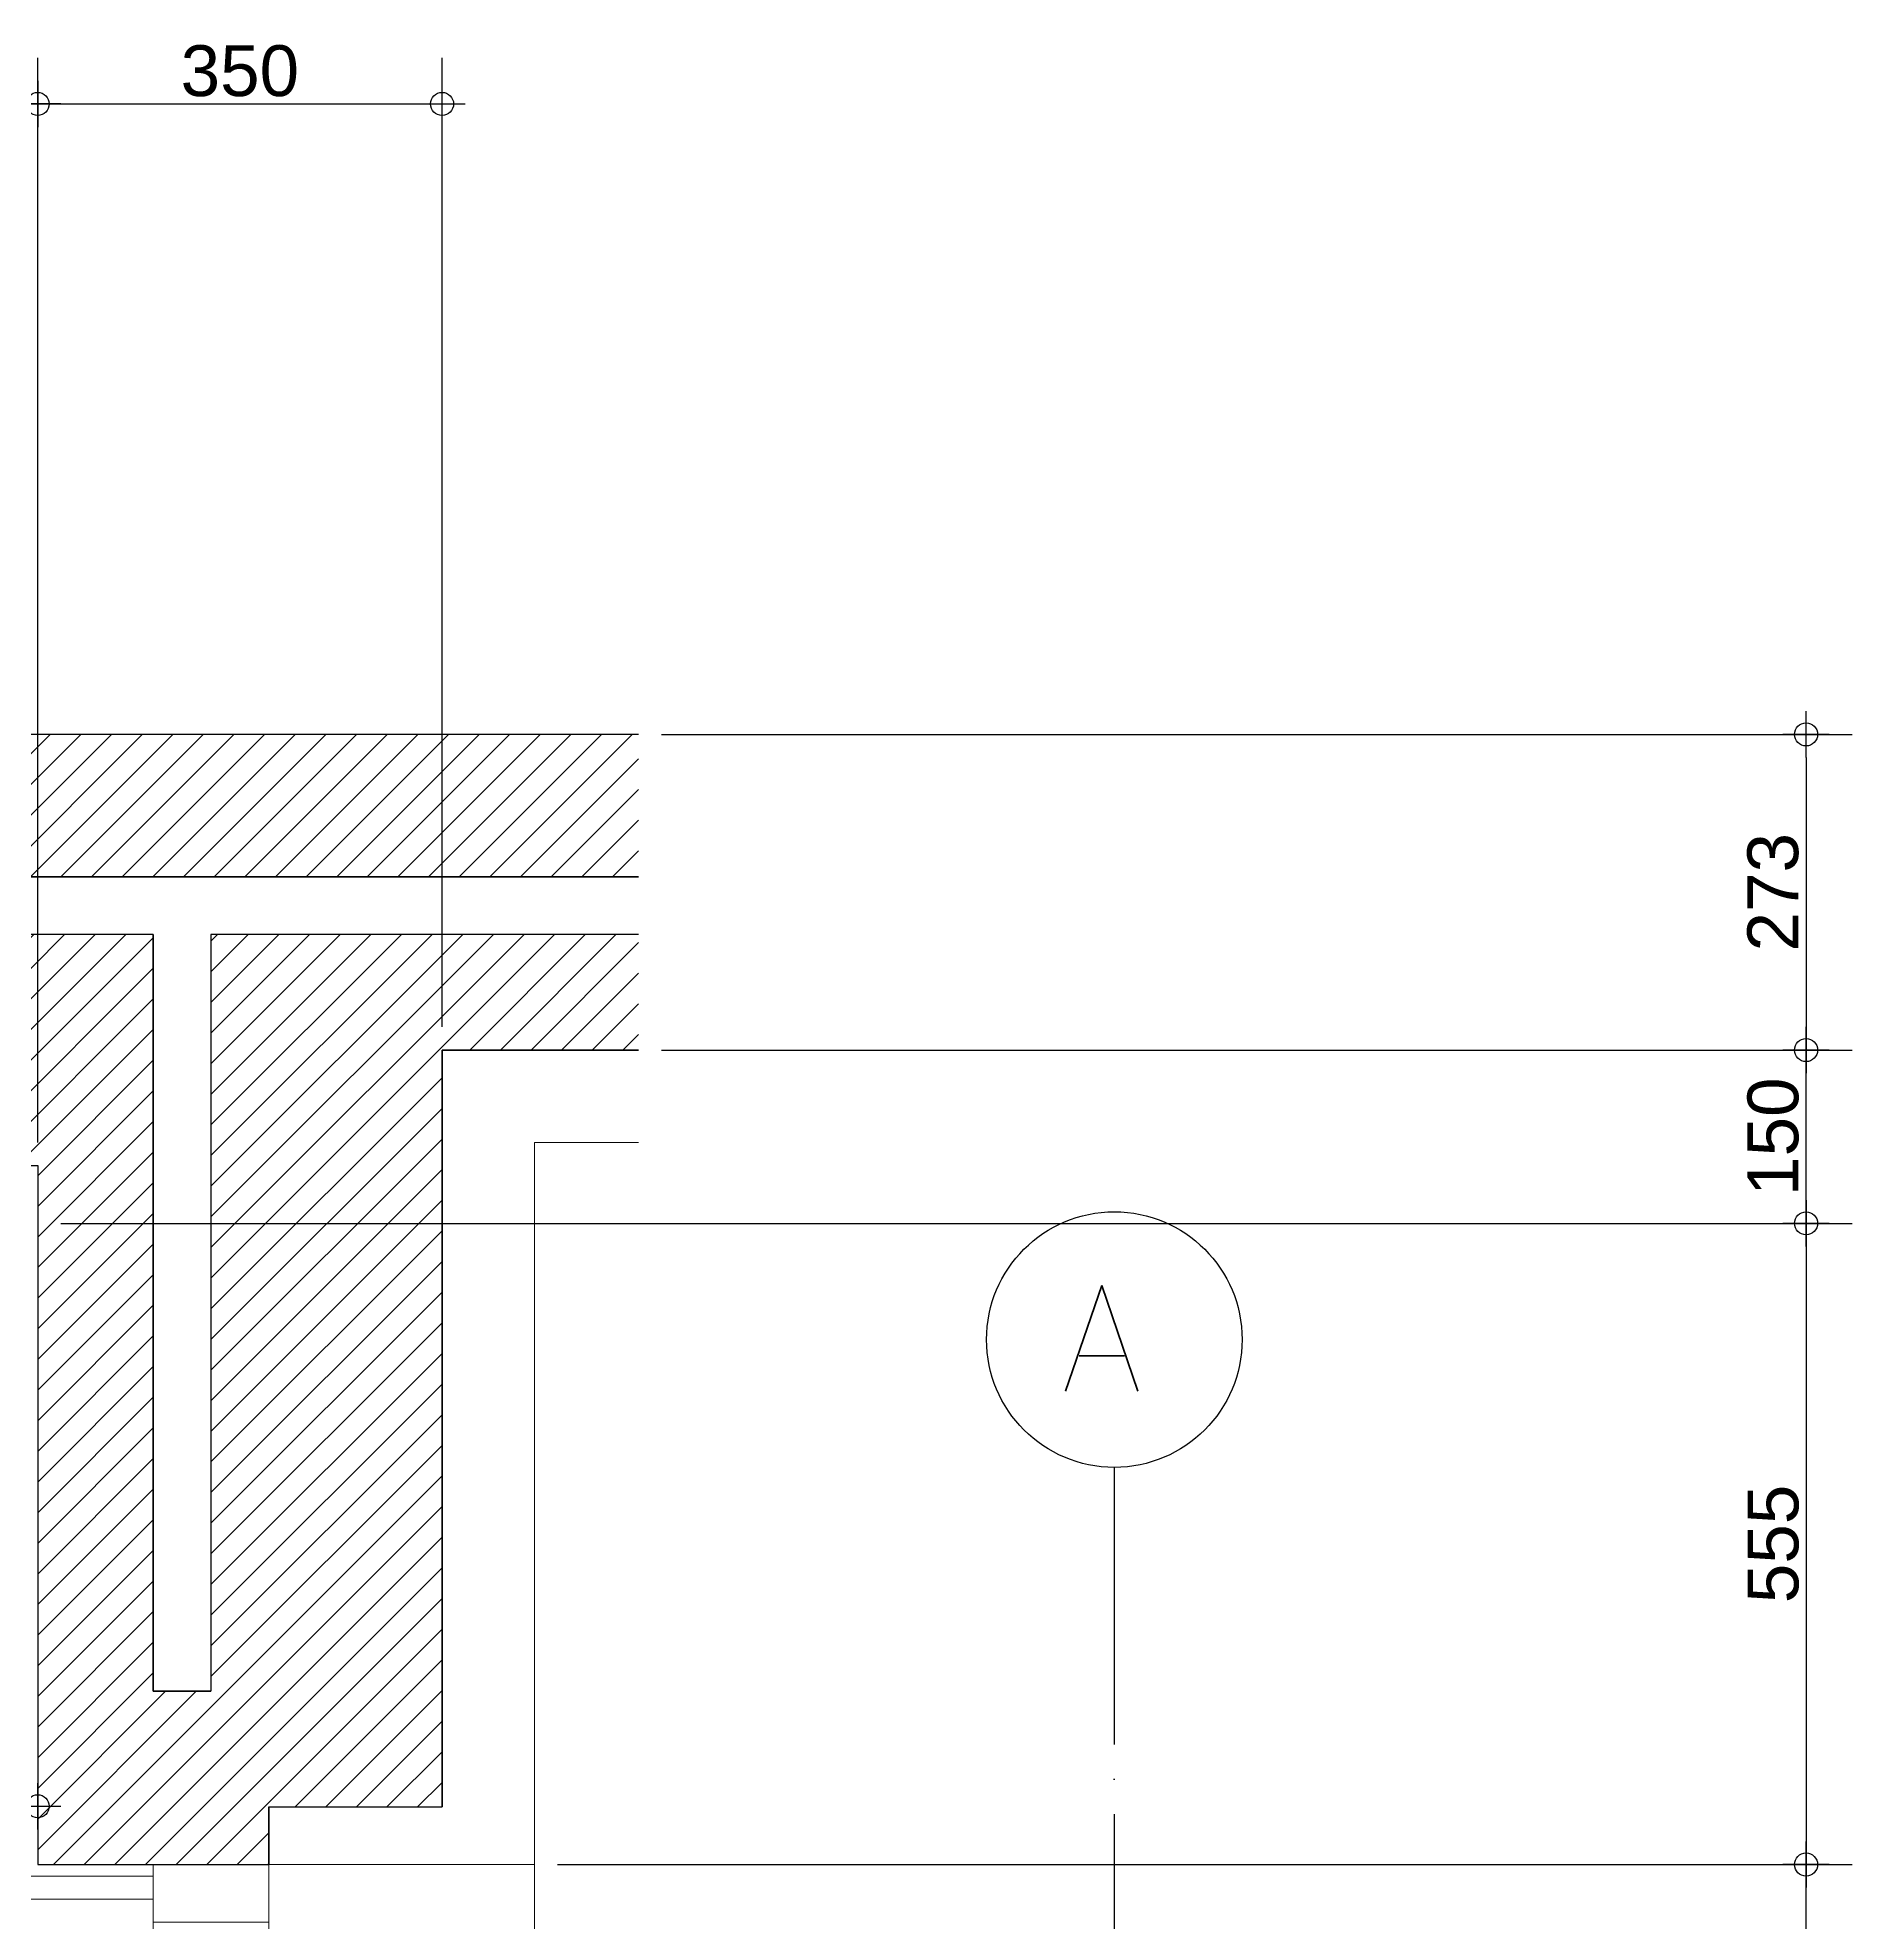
# Model space of a CAD drawing. Header units: inches. Extents: x 258415 to 640093, y 441672 to 945769.
# Drawn here: x 321701 to 323272, y 471059 to 472690 of the extents above; entities that cross this region are included whole.
import ezdxf

# ---------------------------------------------------------------- set-up
doc = ezdxf.new("R2010")
doc.units = ezdxf.units.IN
doc.header["$MEASUREMENT"] = 0
doc.linetypes.add('ACAD_ISO04W100', pattern=[30, 24, -3, 0, -3])
for name, color, linetype in [('A-DIMESNION-1', 7, 'Continuous'), ('CQ Grg Gypsum', 41, 'Continuous'), ('CQ Wall plan', 3, 'Continuous'), ('Layer1', 1, 'Continuous'), ('xref grd floor$2$CQ Wall hatch_CHB', 8, 'Continuous')]:
    doc.layers.add(name, color=color, linetype=linetype)
for name, color, linetype, lineweight in [('A-GLAZ', 134, 'Continuous', 18), ('CQ Marble', 6, 'Continuous', 0), ('CQ plan and elev dimension', 252, 'Continuous', 35), ('xref grd floor$0$A-WALL-TILE', 8, 'Continuous', 9)]:
    doc.layers.add(name, color=color, linetype=linetype, lineweight=lineweight)
doc.styles.get("Standard").update_dxf_attribs({"font": 'arial.ttf'})
doc.styles.add('STYL-CONCEPT', font='romans.shx')
doc.dimstyles.new('CQ Anno', dxfattribs={"dimscale": 40, "dimtxt": 2.2, "dimasz": 0.75, "dimexe": 1, "dimexo": 0.5, "dimgap": 0.5, "dimtad": 1, "dimrnd": 1, "dimdsep": 46, "dimtxsty": 'Standard', "dimblk": 'x-04-bw-gf-dim-50$0$DIM12', "dimcen": 0.0025, "dimdle": 0.5, "dimclrd": 8, "dimclre": 8, "dimclrt": 2, "dimazin": 2, "dimtfac": 1, "dimtix": 1, "dimtmove": 1, "dimatfit": 0, "dimfxl": 50, "dimtolj": 1, "dimtzin": 0, "dimlwd": -1, "dimarcsym": 1})

# ---------------------------------------------------------------- blocks, each defined once
blk = doc.blocks.new('ff-12 wall plan')
at = {"layer": 'xref grd floor$2$CQ Wall hatch_CHB'}
h = blk.add_hatch(dxfattribs=at)
h.set_pattern_fill('ANSI31,_O', color=8, scale=150)
h.set_pattern_definition([(45, (0, 0), (-13.25825215, 13.25825215), [])])
h.paths.add_polyline_path([(312955.4, 471814.1), (312955.4, 471914.1), (312585.4, 471914.1), (312585.4, 471259.1), (312535.4, 471259.1), (312535.4, 471914.1), (311605.4, 471914.1), (311605.4, 471964.1), (312955.4, 471964.1), (312955.4, 472087.3), (311505.4, 472087.3), (311505.4, 471914.1), (311355.4, 471914.1), (311355.4, 472087.3), (311255.4, 472087.3), (311255.4, 471914.1), (309755.4, 471914.1), (309755.4, 472087.3), (309655.4, 472087.3), (309655.4, 471914.1), (308955.4, 471914.1), (308955.4, 472087.3), (308755.4, 472087.3), (308755.4, 470864.1), (308955.4, 470864.1), (308955.4, 471714.1), (312435.4, 471714.1), (312435.4, 471109.1), (312635.5, 471109.1), (312635.5, 471159.1), (312785.4, 471159.1), (312785.4, 471814.1)])
at = {"layer": 'A-GLAZ', "elevation": 0}
for points in [[(312635.5, 471109.1), (312535.4, 471109.1), (312535.4, 470209.1), (312635.5, 470209.1)], [(312635.4, 471109.1), (312535.4, 471109.1), (312535.4, 471059.1), (312635.4, 471059.1)]]:
    blk.add_lwpolyline(points, close=True, dxfattribs=at)
at = {"layer": 'CQ Wall plan'}
for p, q in [((312955.4, 471964.1, 0), (311605.4, 471964.1, 0)), ((312535.4, 471914.1, 0), (311605.4, 471914.1, 0)), ((312535.4, 471914.1, 0), (312535.4, 471259.1, 0)), ((312585.4, 471914.1, 0), (312585.4, 471259.1, 0)), ((312955.4, 471914.1, 0), (312585.4, 471914.1, 0)), ((312785.4, 471814.1, 0), (312785.4, 471159.1, 0)), ((312955.4, 471814.1, 0), (312785.4, 471814.1, 0)), ((312785.4, 471814.1, 0), (312955.4, 471814.1, 0)), ((312435.4, 471714.1, 0), (312435.4, 471109.1, 0)), ((312535.4, 471259.1, 0), (312585.4, 471259.1, 0)), ((312635.4, 471159.1, 0), (312635.4, 471109.1, 0)), ((312635.4, 471159.1, 0), (312785.4, 471159.1, 0)), ((312435.4, 471109.1, 0), (312635.4, 471109.1, 0))]:
    blk.add_line(p, q, dxfattribs=at)
at = {"layer": 'CQ Wall plan', "elevation": 0}
for points in [[(312955.4, 472087.3), (311505.4, 472087.3), (311505.4, 471914.1), (311355.4, 471914.1), (311355.4, 472087.3)], [(312955.4, 471914.1), (312585.4, 471914.1), (312585.4, 471259.1), (312535.4, 471259.1), (312535.4, 471914.1), (311605.4, 471914.1), (311605.4, 471964.1), (312955.4, 471964.1)], [(310120.4, 471714.1), (312435.4, 471714.1), (312435.4, 471109.1), (312635.5, 471109.1), (312635.5, 471159.1), (312785.4, 471159.1), (312785.4, 471814.1), (312955.4, 471814.1)]]:
    blk.add_lwpolyline(points, dxfattribs=at)
at = {"layer": 'xref grd floor$0$A-WALL-TILE'}
for p, q in [((312865.4, 471734.1, 0), (312865.4, 469454.1, 0)), ((312865.4, 471734.1, 0), (312955.4, 471734.1, 0)), ((312635.4, 471109.1, 0), (312865.4, 471109.1, 0))]:
    blk.add_line(p, q, dxfattribs=at)
blk = doc.blocks.new('ff-12 section line')
at = {"layer": 'Layer1', "linetype": 'ACAD_ISO04W100', "ltscale": 10}
blk.add_line((303553.9, 469676.3, 0), (303553.9, 468882.5, 0), dxfattribs=at)
at = {"layer": 'Layer1'}
blk.add_circle((303553.9, 469786.9, 0), 110.6, dxfattribs=at)
at = {"layer": 'Layer1', "style": 'STYL-CONCEPT'}
blk.add_text('A', height=91.4, dxfattribs=at).set_placement((303507.8, 469742.3, 0))
blk = doc.blocks.new('ff-12 marble')
at = {"layer": 'CQ Marble'}
blk.add_line((312535.4, 471099.1, 0), (312535.4, 471079.1, 0), dxfattribs=at)
at = {"layer": 'CQ Marble', "elevation": 0}
for points in [[(312175.4, 471704.1), (312425.4, 471704.1), (312425.4, 471099.1), (312535.4, 471099.1)], [(312180.4, 471684.1), (312405.4, 471684.1), (312405.4, 471079.1), (312535.4, 471079.1)]]:
    blk.add_lwpolyline(points, dxfattribs=at)
blk = doc.blocks.new('x-04-bw-gf-dim-50$0$DIM12')
blk.add_line((0, -1), (0, 1))
at = {"color": 8}
blk.add_line((-1, 0), (1, 0), dxfattribs=at)
blk.add_circle((0, 0), 0.5)
blk = doc.blocks.new('*D238')
at = {"layer": 'A-DIMESNION-1', "color": 8, "lineweight": -2, "ltscale": 0.05, "transparency": 16777216}
for p, q in [((319386.4, 471734.1), (319386.4, 472673)), ((321701.4, 471734.1), (321701.4, 472673))]:
    blk.add_line(p, q, dxfattribs=at)
at = {"layer": 'A-DIMESNION-1', "color": 8, "ltscale": 0.05, "transparency": 16777216}
blk.add_line((321681.4, 472633), (319406.4, 472633), dxfattribs=at)
at = {"layer": 'Defpoints', "color": 0, "linetype": 'Continuous', "ltscale": 0.05, "transparency": 16777216}
for p in [(319386.4, 472633), (319386.4, 471714.1, 0), (321701.4, 471714.1, 0)]:
    blk.add_point(p, dxfattribs=at)
at = {"layer": 'A-DIMESNION-1', "color": 8, "linetype": 'Continuous', "ltscale": 0.05, "transparency": 16777216, "xscale": 20, "yscale": 20, "zscale": 20, "rotation": 180}
blk.add_blockref('x-04-bw-gf-dim-50$0$DIM12', (319386.4, 472633), dxfattribs=at)
at = {"layer": 'A-DIMESNION-1', "color": 8, "linetype": 'Continuous', "ltscale": 0.05, "transparency": 16777216, "xscale": 20, "yscale": 20, "zscale": 20}
blk.add_blockref('x-04-bw-gf-dim-50$0$DIM12', (321701.4, 472633), dxfattribs=at)
at = {"layer": 'A-DIMESNION-1', "color": 2, "linetype": 'Continuous', "ltscale": 0.05, "transparency": 16777216, "insert": (320543.9, 472661.5), "char_height": 44, "attachment_point": 5}
blk.add_mtext('\\A1;2315', dxfattribs=at)
blk = doc.blocks.new('*D240')
at = {"layer": 'A-DIMESNION-1', "color": 8, "lineweight": -2, "ltscale": 0.05, "transparency": 16777216}
for p, q in [((321701.4, 471734.1), (321701.4, 472673)), ((322051.4, 471834.1), (322051.4, 472673))]:
    blk.add_line(p, q, dxfattribs=at)
at = {"layer": 'A-DIMESNION-1', "color": 8, "ltscale": 0.05, "transparency": 16777216}
blk.add_line((321721.4, 472633), (322031.4, 472633), dxfattribs=at)
at = {"layer": 'Defpoints', "color": 0, "linetype": 'Continuous', "ltscale": 0.05, "transparency": 16777216}
for p in [(322051.4, 472633), (322051.4, 471814.1, 0), (321701.4, 471714.1, 0)]:
    blk.add_point(p, dxfattribs=at)
at = {"layer": 'A-DIMESNION-1', "color": 8, "linetype": 'Continuous', "ltscale": 0.05, "transparency": 16777216, "xscale": 20, "yscale": 20, "zscale": 20, "rotation": 180}
blk.add_blockref('x-04-bw-gf-dim-50$0$DIM12', (321701.4, 472633), dxfattribs=at)
at = {"layer": 'A-DIMESNION-1', "color": 8, "linetype": 'Continuous', "ltscale": 0.05, "transparency": 16777216, "xscale": 20, "yscale": 20, "zscale": 20}
blk.add_blockref('x-04-bw-gf-dim-50$0$DIM12', (322051.4, 472633), dxfattribs=at)
at = {"layer": 'A-DIMESNION-1', "color": 2, "linetype": 'Continuous', "ltscale": 0.05, "transparency": 16777216, "insert": (321876.4, 472661.5), "char_height": 44, "attachment_point": 5}
blk.add_mtext('\\A1;350', dxfattribs=at)
blk = doc.blocks.new('*D241')
at = {"layer": 'A-DIMESNION-1', "color": 8, "lineweight": -2, "ltscale": 0.05, "transparency": 16777216}
for p, q in [((322241.4, 472087.3), (323272.1, 472087.3)), ((322241.4, 471814.1), (323272.1, 471814.1))]:
    blk.add_line(p, q, dxfattribs=at)
at = {"layer": 'A-DIMESNION-1', "color": 8, "ltscale": 0.05, "transparency": 16777216}
blk.add_line((323232.1, 472067.3), (323232.1, 471834.1), dxfattribs=at)
at = {"layer": 'Defpoints', "color": 0, "linetype": 'Continuous', "ltscale": 0.05, "transparency": 16777216}
for p in [(322221.4, 472087.3, 0), (322221.4, 471814.1, 0), (323232.1, 471814.1)]:
    blk.add_point(p, dxfattribs=at)
at = {"layer": 'A-DIMESNION-1', "color": 8, "linetype": 'Continuous', "ltscale": 0.05, "transparency": 16777216, "xscale": 20, "yscale": 20, "zscale": 20}
for p, rotation in [((323232.1, 472087.3), 90), ((323232.1, 471814.1), 270)]:
    blk.add_blockref('x-04-bw-gf-dim-50$0$DIM12', p, dxfattribs=dict(at, rotation=rotation))
at = {"layer": 'A-DIMESNION-1', "color": 2, "linetype": 'Continuous', "ltscale": 0.05, "transparency": 16777216, "insert": (323203.6, 471950.7), "char_height": 44, "attachment_point": 5, "rotation": 90}
blk.add_mtext('\\A1;273', dxfattribs=at)
blk = doc.blocks.new('*D242')
at = {"layer": 'A-DIMESNION-1', "color": 8, "lineweight": -2, "ltscale": 0.05, "transparency": 16777216}
for p, q in [((322241.4, 471814.1), (323272.1, 471814.1)), ((321721.5, 471664.1), (323272.1, 471664.1))]:
    blk.add_line(p, q, dxfattribs=at)
at = {"layer": 'A-DIMESNION-1', "color": 8, "ltscale": 0.05, "transparency": 16777216}
blk.add_line((323232.1, 471684.1), (323232.1, 471794.1), dxfattribs=at)
at = {"layer": 'Defpoints', "color": 0, "linetype": 'Continuous', "ltscale": 0.05, "transparency": 16777216}
for p in [(322221.4, 471814.1, 0), (323232.1, 471814.1), (321701.5, 471664.1, 0)]:
    blk.add_point(p, dxfattribs=at)
at = {"layer": 'A-DIMESNION-1', "color": 8, "linetype": 'Continuous', "ltscale": 0.05, "transparency": 16777216, "xscale": 20, "yscale": 20, "zscale": 20}
for p, rotation in [((323232.1, 471814.1), 90), ((323232.1, 471664.1), 270)]:
    blk.add_blockref('x-04-bw-gf-dim-50$0$DIM12', p, dxfattribs=dict(at, rotation=rotation))
at = {"layer": 'A-DIMESNION-1', "color": 2, "linetype": 'Continuous', "ltscale": 0.05, "transparency": 16777216, "insert": (323203.7, 471739.1), "char_height": 44, "attachment_point": 5, "rotation": 90}
blk.add_mtext('\\A1;150', dxfattribs=at)
blk = doc.blocks.new('*D243')
at = {"layer": 'A-DIMESNION-1', "color": 8, "lineweight": -2, "ltscale": 0.05, "transparency": 16777216}
for p, q in [((321721.5, 471664.1), (323272.1, 471664.1)), ((322151.4, 471109.1), (323272.1, 471109.1))]:
    blk.add_line(p, q, dxfattribs=at)
at = {"layer": 'A-DIMESNION-1', "color": 8, "ltscale": 0.05, "transparency": 16777216}
blk.add_line((323232.1, 471644.1), (323232.1, 471129.1), dxfattribs=at)
at = {"layer": 'Defpoints', "color": 0, "linetype": 'Continuous', "ltscale": 0.05, "transparency": 16777216}
for p in [(321701.5, 471664.1, 0), (322131.4, 471109.1, 0), (323232.1, 471109.1)]:
    blk.add_point(p, dxfattribs=at)
at = {"layer": 'A-DIMESNION-1', "color": 8, "linetype": 'Continuous', "ltscale": 0.05, "transparency": 16777216, "xscale": 20, "yscale": 20, "zscale": 20}
for p, rotation in [((323232.1, 471664.1), 90), ((323232.1, 471109.1), 270)]:
    blk.add_blockref('x-04-bw-gf-dim-50$0$DIM12', p, dxfattribs=dict(at, rotation=rotation))
at = {"layer": 'A-DIMESNION-1', "color": 2, "linetype": 'Continuous', "ltscale": 0.05, "transparency": 16777216, "insert": (323203.8, 471386.6), "char_height": 44, "attachment_point": 5, "rotation": 90}
blk.add_mtext('\\A1;555', dxfattribs=at)
blk = doc.blocks.new('*D245')
at = {"layer": 'A-DIMESNION-1', "color": 8, "lineweight": -2, "ltscale": 0.05, "transparency": 16777216}
for p, q in [((322151.4, 471109.1), (323272.1, 471109.1)), ((322151.4, 470209.1), (323272.1, 470209.1))]:
    blk.add_line(p, q, dxfattribs=at)
at = {"layer": 'A-DIMESNION-1', "color": 8, "ltscale": 0.05, "transparency": 16777216}
blk.add_line((323232.1, 470229.1), (323232.1, 471089.1), dxfattribs=at)
at = {"layer": 'Defpoints', "color": 0, "linetype": 'Continuous', "ltscale": 0.05, "transparency": 16777216}
for p in [(322131.4, 471109.1, 0), (323232.1, 471109.1), (322131.4, 470209.1, 0)]:
    blk.add_point(p, dxfattribs=at)
at = {"layer": 'A-DIMESNION-1', "color": 8, "linetype": 'Continuous', "ltscale": 0.05, "transparency": 16777216, "xscale": 20, "yscale": 20, "zscale": 20}
for p, rotation in [((323232.1, 471109.1), 90), ((323232.1, 470209.1), 270)]:
    blk.add_blockref('x-04-bw-gf-dim-50$0$DIM12', p, dxfattribs=dict(at, rotation=rotation))
at = {"layer": 'A-DIMESNION-1', "color": 2, "linetype": 'Continuous', "ltscale": 0.05, "transparency": 16777216, "insert": (323203.7, 470659.1), "char_height": 44, "attachment_point": 5, "rotation": 90}
blk.add_mtext('\\A1;900', dxfattribs=at)
blk = doc.blocks.new('*D281')
at = {"layer": 'A-DIMESNION-1', "color": 8, "lineweight": -2, "ltscale": 0.05, "transparency": 16777216}
for p, q in [((321701.4, 471694.1), (321701.4, 471119.5)), ((321025.5, 471313.5), (321025.5, 471119.5))]:
    blk.add_line(p, q, dxfattribs=at)
at = {"layer": 'A-DIMESNION-1', "color": 8, "ltscale": 0.05, "transparency": 16777216}
blk.add_line((321681.4, 471159.5), (321045.5, 471159.5), dxfattribs=at)
at = {"layer": 'Defpoints', "color": 0, "linetype": 'Continuous', "ltscale": 0.05, "transparency": 16777216}
for p in [(321701.4, 471714.1, 0), (321025.5, 471333.5, -612.9), (321025.5, 471159.5)]:
    blk.add_point(p, dxfattribs=at)
at = {"layer": 'A-DIMESNION-1', "color": 8, "linetype": 'Continuous', "ltscale": 0.05, "transparency": 16777216, "xscale": 20, "yscale": 20, "zscale": 20, "rotation": 180}
blk.add_blockref('x-04-bw-gf-dim-50$0$DIM12', (321025.5, 471159.5), dxfattribs=at)
at = {"layer": 'A-DIMESNION-1', "color": 8, "linetype": 'Continuous', "ltscale": 0.05, "transparency": 16777216, "xscale": 20, "yscale": 20, "zscale": 20}
blk.add_blockref('x-04-bw-gf-dim-50$0$DIM12', (321701.4, 471159.5), dxfattribs=at)
at = {"layer": 'A-DIMESNION-1', "color": 2, "linetype": 'Continuous', "ltscale": 0.05, "transparency": 16777216, "insert": (321363.4, 471188), "char_height": 44, "attachment_point": 5}
blk.add_mtext('\\A1;676', dxfattribs=at)

msp = doc.modelspace()

# ---------------------------------------------------------------- block references
at = {"layer": 'CQ Grg Gypsum'}
msp.add_blockref('ff-12 marble', (9266.018, 0), dxfattribs=at)
at = {"layer": 'CQ plan and elev dimension'}
msp.add_blockref('ff-12 section line', (19079.437, 1776.576, 0), dxfattribs=at)
at = {"layer": 'CQ Wall plan'}
msp.add_blockref('ff-12 wall plan', (9266.018, 0), dxfattribs=at)

# ---------------------------------------------------------------- dimensions: what is measured, and where the dimension line sits
at = {"layer": 'A-DIMESNION-1', "color": 64, "linetype": 'Continuous', "ltscale": 0.05}
for base, p2, picture, middle in [((319386.383, 472633), (319386.383, 471714.092, 0), '*D238', (320543.883, 472661.48)), ((321025.49, 471159.517), (321025.49, 471333.453, -612.864), '*D281', (321363.436, 471187.982))]:
    dim = msp.add_linear_dim(base=base, p1=(321701.383, 471714.092, 0), p2=p2, dimstyle='CQ Anno', override={"dimscale": 0, "dimasz": 1, "dimexe": 2, "dimexo": 1, "dimgap": 0.3, "dimcen": 0.005}, dxfattribs=at)
    dim.commit()
    dim.dimension.update_dxf_attribs({"geometry": picture, "text_midpoint": middle})
for base, p1, p2, angle, picture, middle in [((322051.383, 472633), (321701.383, 471714.092, 0), (322051.383, 471814.093, 0), 180, '*D240', (321876.383, 472661.48)), ((323232.129, 471814.094), (322221.36, 472087.27, 0), (322221.36, 471814.094, 0), 90, '*D241', (323203.649, 471950.682)), ((323232.129, 471814.094), (321701.454, 471664.092, 0), (322221.36, 471814.094, 0), 270, '*D242', (323203.664, 471739.093)), ((323232.129, 471109.094), (321701.454, 471664.092, 0), (322131.383, 471109.094, 0), 90, '*D243', (323203.754, 471386.593)), ((323232.129, 471109.094), (322131.383, 470209.094, 0), (322131.383, 471109.094, 0), 270, '*D245', (323203.664, 470659.094))]:
    dim = msp.add_linear_dim(base=base, p1=p1, p2=p2, angle=angle, dimstyle='CQ Anno', override={"dimscale": 0, "dimasz": 1, "dimexe": 2, "dimexo": 1, "dimgap": 0.3, "dimcen": 0.005}, dxfattribs=at)
    dim.commit()
    dim.dimension.update_dxf_attribs({"geometry": picture, "text_midpoint": middle})

doc.saveas('drawing.dxf')
